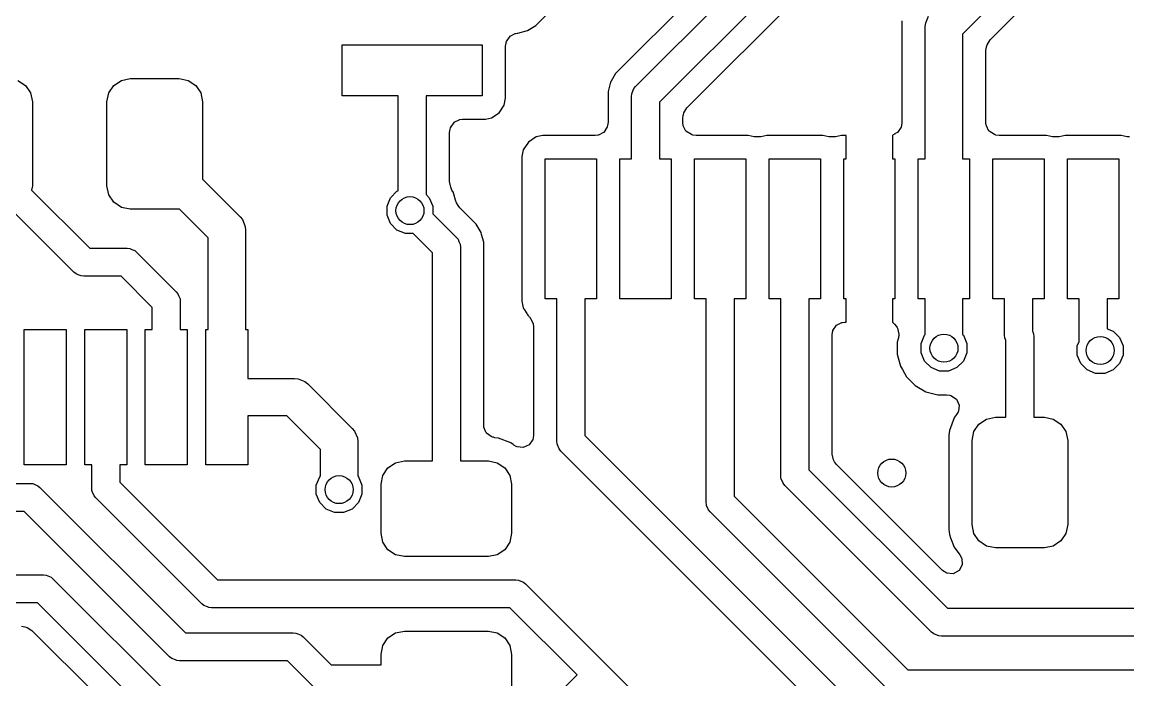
# Model space of a CAD drawing. Header units: inches. Extents: x 0.01 to 5.35, y 0.01 to 3.37.
# Drawn here: x 1.1035 to 1.5702, y 1.2635 to 1.5413 of the extents above; entities that cross this region are included whole.
import ezdxf

# ---------------------------------------------------------------- set-up
doc = ezdxf.new("R2010")
doc.units = ezdxf.units.IN
doc.header["$MEASUREMENT"] = 0
doc.layers.add('BLACK', color=250, linetype='CONTINUOUS')

msp = doc.modelspace()

# ---------------------------------------------------------------- linework, layer by layer
at = {"layer": 'BLACK', "linetype": 'CONTINUOUS'}
for p, q in [((1.66629, 1.70201), (1.50043, 1.53615)), ((1.51202, 1.53378), (1.64061, 1.66238)), ((1.48384, 1.64945), (1.35396, 1.51956)), ((1.32035, 1.53978), (1.42531, 1.64475)), ((1.3624, 1.51406), (1.48935, 1.64101)), ((1.49482, 1.62978), (1.37248, 1.50744)), ((1.38406, 1.50507), (1.49423, 1.61524)), ((1.47482, 1.54174), (1.47482, 1.49893)), ((1.48469, 1.53941), (1.48484, 1.54095)), ((1.48484, 1.54095), (1.48601, 1.54378)), ((1.30945, 1.53538), (1.31161, 1.53646)), ((1.31161, 1.53646), (1.31191, 1.53652)), ((1.31191, 1.53652), (1.31243, 1.53658)), ((1.31243, 1.53659), (1.31274, 1.53663)), ((1.31243, 1.53658), (1.31243, 1.53659)), ((1.31274, 1.53663), (1.31275, 1.53663)), ((1.31275, 1.53663), (1.31676, 1.53771)), ((1.31275, 1.53663), (1.31275, 1.53663)), ((1.31676, 1.53771), (1.32035, 1.53978)), ((1.48469, 1.53154), (1.48469, 1.53941)), ((1.50043, 1.53615), (1.50043, 1.53154)), ((1.23862, 1.51008), (1.23862, 1.53173)), ((1.23862, 1.53173), (1.29768, 1.53173)), ((1.29768, 1.53173), (1.29768, 1.51008)), ((1.30754, 1.53105), (1.30774, 1.53243)), ((1.30754, 1.50911), (1.30754, 1.53105)), ((1.30774, 1.53243), (1.30782, 1.5327)), ((1.30782, 1.5327), (1.30791, 1.53302)), ((1.30791, 1.53302), (1.3094, 1.53533)), ((1.3094, 1.53533), (1.30945, 1.53538)), ((1.48469, 1.4835), (1.48469, 1.53154)), ((1.50043, 1.53154), (1.50043, 1.4835)), ((1.51049, 1.53071), (1.51053, 1.53084)), ((1.51053, 1.53084), (1.51078, 1.53171)), ((1.51078, 1.53171), (1.51202, 1.53378)), ((1.5103, 1.52934), (1.51049, 1.53071)), ((1.5103, 1.49877), (1.5103, 1.52934)), ((1.14537, 1.51667), (1.14913, 1.51742)), ((1.14913, 1.51742), (1.1698, 1.51742)), ((1.1698, 1.51742), (1.17357, 1.51667)), ((1.35396, 1.51956), (1.35209, 1.51633)), ((1.35396, 1.51956), (1.35396, 1.51956)), ((1.35396, 1.51956), (1.35396, 1.51956)), ((1.10172, 1.51667), (1.10491, 1.51453)), ((1.10491, 1.51453), (1.10705, 1.51134)), ((1.14004, 1.51134), (1.14217, 1.51453)), ((1.14217, 1.51453), (1.14537, 1.51667)), ((1.17357, 1.51667), (1.17676, 1.51453)), ((1.17676, 1.51453), (1.1789, 1.51134)), ((1.35188, 1.51597), (1.35081, 1.51196)), ((1.35209, 1.51633), (1.35188, 1.51597)), ((1.35209, 1.51633), (1.35209, 1.51633)), ((1.36078, 1.51103), (1.36139, 1.51251)), ((1.36139, 1.51251), (1.36166, 1.51316)), ((1.36166, 1.51316), (1.3624, 1.51406)), ((1.10705, 1.51134), (1.1078, 1.50757)), ((1.1078, 1.50757), (1.1078, 1.47214)), ((1.13929, 1.50757), (1.14004, 1.51134)), ((1.13929, 1.47214), (1.13929, 1.50757)), ((1.1789, 1.51134), (1.17965, 1.50757)), ((1.17965, 1.50757), (1.17965, 1.47489)), ((1.26224, 1.51008), (1.23862, 1.51008)), ((1.26224, 1.47006), (1.26224, 1.51008)), ((1.29768, 1.51008), (1.27406, 1.51008)), ((1.27406, 1.51008), (1.27406, 1.46842)), ((1.30697, 1.50623), (1.30754, 1.50911)), ((1.35081, 1.51196), (1.35081, 1.51196)), ((1.35081, 1.51196), (1.35081, 1.49895)), ((1.36067, 1.50988), (1.36078, 1.51103)), ((1.36067, 1.4835), (1.36067, 1.50988)), ((1.30153, 1.50079), (1.30479, 1.50297)), ((1.30479, 1.50297), (1.30697, 1.50623)), ((1.37248, 1.50744), (1.37248, 1.4835)), ((1.38259, 1.50217), (1.38283, 1.503)), ((1.38283, 1.503), (1.38406, 1.50507)), ((1.28429, 1.4966), (1.28577, 1.49891)), ((1.28577, 1.49891), (1.28583, 1.49896)), ((1.28583, 1.49896), (1.28799, 1.50004)), ((1.28799, 1.50004), (1.28829, 1.50011)), ((1.28829, 1.50011), (1.28932, 1.50022)), ((1.28932, 1.50022), (1.29881, 1.50022)), ((1.29881, 1.50022), (1.29912, 1.50031)), ((1.29912, 1.50031), (1.30153, 1.50079)), ((1.35081, 1.49895), (1.35061, 1.49757)), ((1.38234, 1.50063), (1.38254, 1.502)), ((1.38234, 1.49877), (1.38234, 1.50063)), ((1.38245, 1.49774), (1.38234, 1.49877)), ((1.38254, 1.502), (1.38259, 1.50217)), ((1.47482, 1.49893), (1.47463, 1.49755)), ((1.51041, 1.49774), (1.5103, 1.49877)), ((1.28392, 1.49463), (1.28412, 1.49601)), ((1.28392, 1.474), (1.28392, 1.49463)), ((1.28412, 1.49601), (1.28414, 1.49609)), ((1.28414, 1.49609), (1.28429, 1.4966)), ((1.34674, 1.49354), (1.34644, 1.49348)), ((1.3489, 1.49462), (1.34674, 1.49354)), ((1.34895, 1.49467), (1.3489, 1.49462)), ((1.35044, 1.49698), (1.34895, 1.49467)), ((1.35061, 1.49757), (1.35044, 1.49698)), ((1.38252, 1.49744), (1.38245, 1.49774)), ((1.3836, 1.49528), (1.38252, 1.49744)), ((1.38365, 1.49522), (1.3836, 1.49528)), ((1.38596, 1.49374), (1.38365, 1.49522)), ((1.38655, 1.49356), (1.38596, 1.49374)), ((1.38793, 1.49337), (1.38655, 1.49356)), ((1.47117, 1.49361), (1.47091, 1.49335)), ((1.47179, 1.49395), (1.47117, 1.49361)), ((1.47291, 1.4946), (1.47175, 1.49402)), ((1.47175, 1.49402), (1.47179, 1.49395)), ((1.47297, 1.49465), (1.47291, 1.4946)), ((1.47445, 1.49696), (1.47297, 1.49465)), ((1.47463, 1.49755), (1.47445, 1.49696)), ((1.51047, 1.49744), (1.51041, 1.49774)), ((1.51155, 1.49528), (1.51047, 1.49744)), ((1.5116, 1.49522), (1.51155, 1.49528)), ((1.51391, 1.49374), (1.5116, 1.49522)), ((1.5145, 1.49356), (1.51391, 1.49374)), ((1.51588, 1.49337), (1.5145, 1.49356)), ((1.31714, 1.49061), (1.31496, 1.48735)), ((1.3204, 1.49279), (1.31714, 1.49061)), ((1.32328, 1.49337), (1.3204, 1.49279)), ((1.3204, 1.49279), (1.3204, 1.49279)), ((1.3204, 1.49279), (1.3204, 1.49279)), ((1.3454, 1.49337), (1.32328, 1.49337)), ((1.34644, 1.49348), (1.3454, 1.49337)), ((1.40987, 1.49337), (1.38793, 1.49337)), ((1.41239, 1.49286), (1.40987, 1.49337)), ((1.40987, 1.49337), (1.40987, 1.49337)), ((1.41335, 1.49277), (1.41239, 1.49286)), ((1.41429, 1.49277), (1.41335, 1.49277)), ((1.41524, 1.49286), (1.41429, 1.49277)), ((1.41777, 1.49337), (1.41524, 1.49286)), ((1.44137, 1.49337), (1.41777, 1.49337)), ((1.41777, 1.49337), (1.41777, 1.49337)), ((1.44394, 1.49285), (1.44137, 1.49337)), ((1.44137, 1.49337), (1.44137, 1.49337)), ((1.44137, 1.49337), (1.44137, 1.49337)), ((1.44489, 1.49276), (1.44394, 1.49285)), ((1.44584, 1.49276), (1.44489, 1.49276)), ((1.44679, 1.49285), (1.44584, 1.49276)), ((1.44927, 1.49335), (1.44679, 1.49285)), ((1.45122, 1.49335), (1.44927, 1.49335)), ((1.45122, 1.4835), (1.45122, 1.49335)), ((1.47091, 1.49335), (1.47091, 1.4835)), ((1.53585, 1.49337), (1.51588, 1.49337)), ((1.53838, 1.49286), (1.53585, 1.49337)), ((1.53585, 1.49337), (1.53585, 1.49337)), ((1.53933, 1.49277), (1.53838, 1.49286)), ((1.54027, 1.49277), (1.53933, 1.49277)), ((1.54123, 1.49286), (1.54027, 1.49277)), ((1.54375, 1.49337), (1.54123, 1.49286)), ((1.56735, 1.49337), (1.54375, 1.49337)), ((1.54375, 1.49337), (1.54375, 1.49337)), ((1.56988, 1.49286), (1.56735, 1.49337)), ((1.56735, 1.49337), (1.56735, 1.49337)), ((1.57083, 1.49277), (1.56988, 1.49286)), ((1.31496, 1.48735), (1.31439, 1.48448)), ((1.31439, 1.48448), (1.31439, 1.48448)), ((1.31439, 1.48448), (1.31439, 1.42348)), ((1.31496, 1.48735), (1.31496, 1.48735)), ((1.31496, 1.48735), (1.31496, 1.48735)), ((1.32425, 1.42445), (1.32425, 1.4835)), ((1.32425, 1.4835), (1.34591, 1.4835)), ((1.34591, 1.4835), (1.34591, 1.42445)), ((1.35575, 1.42445), (1.35575, 1.4835)), ((1.35575, 1.4835), (1.36067, 1.4835)), ((1.37248, 1.4835), (1.3774, 1.4835)), ((1.3774, 1.4835), (1.3774, 1.42445)), ((1.38724, 1.42445), (1.38724, 1.4835)), ((1.38724, 1.4835), (1.4089, 1.4835)), ((1.4089, 1.4835), (1.4089, 1.42445)), ((1.41874, 1.42445), (1.41874, 1.4835)), ((1.41874, 1.4835), (1.44039, 1.4835)), ((1.44039, 1.4835), (1.44039, 1.42445)), ((1.45024, 1.42445), (1.45024, 1.4835)), ((1.45024, 1.4835), (1.45122, 1.4835)), ((1.47091, 1.4835), (1.47189, 1.4835)), ((1.47189, 1.4835), (1.47189, 1.42445)), ((1.48173, 1.42445), (1.48173, 1.4835)), ((1.48173, 1.4835), (1.48469, 1.4835)), ((1.50043, 1.4835), (1.50339, 1.4835)), ((1.50339, 1.4835), (1.50339, 1.42445)), ((1.51323, 1.42445), (1.51323, 1.4835)), ((1.51323, 1.4835), (1.53488, 1.4835)), ((1.53488, 1.4835), (1.53488, 1.42445)), ((1.54472, 1.42445), (1.54472, 1.4835)), ((1.54472, 1.4835), (1.56638, 1.4835)), ((1.56638, 1.4835), (1.56638, 1.42445)), ((1.17965, 1.47489), (1.1955, 1.45904)), ((1.1078, 1.47214), (1.10743, 1.47032)), ((1.10743, 1.47032), (1.13199, 1.44576)), ((1.14004, 1.46838), (1.13929, 1.47214)), ((1.28408, 1.47274), (1.28392, 1.474)), ((1.28441, 1.47154), (1.28408, 1.47274)), ((1.28489, 1.47036), (1.28441, 1.47154)), ((1.28553, 1.46926), (1.28489, 1.47036)), ((1.14217, 1.46518), (1.14004, 1.46838)), ((1.25751, 1.46357), (1.25898, 1.46712)), ((1.25898, 1.46712), (1.2617, 1.46984)), ((1.2617, 1.46984), (1.26224, 1.47006)), ((1.27406, 1.46842), (1.27535, 1.46712)), ((1.27535, 1.46712), (1.27682, 1.46357)), ((1.2857, 1.46862), (1.28553, 1.46926)), ((1.28553, 1.46926), (1.28553, 1.46926)), ((1.28553, 1.46926), (1.28553, 1.46926)), ((1.28636, 1.46614), (1.2857, 1.46862)), ((1.28637, 1.46613), (1.28636, 1.46614)), ((1.28685, 1.46495), (1.28637, 1.46613)), ((1.12537, 1.43568), (1.09862, 1.46243)), ((1.14537, 1.46305), (1.14217, 1.46518)), ((1.14913, 1.4623), (1.14537, 1.46305)), ((1.1698, 1.4623), (1.14913, 1.4623)), ((1.16994, 1.46233), (1.1698, 1.4623)), ((1.18206, 1.45021), (1.16994, 1.46233)), ((1.25751, 1.45973), (1.25751, 1.46357)), ((1.27682, 1.46357), (1.27682, 1.46035)), ((1.28747, 1.46388), (1.28685, 1.46495)), ((1.28825, 1.46287), (1.28747, 1.46388)), ((1.29516, 1.45596), (1.28825, 1.46287)), ((1.1955, 1.45904), (1.19648, 1.45785)), ((1.19648, 1.45785), (1.19765, 1.45501)), ((1.25898, 1.45619), (1.25751, 1.45973)), ((1.2617, 1.45347), (1.25898, 1.45619)), ((1.27682, 1.46035), (1.28672, 1.45045)), ((1.19765, 1.45501), (1.1978, 1.45347)), ((1.1978, 1.45347), (1.1978, 1.41146)), ((1.26525, 1.452), (1.2617, 1.45347)), ((1.26847, 1.452), (1.26525, 1.452)), ((1.27664, 1.44383), (1.26847, 1.452)), ((1.29724, 1.45236), (1.29516, 1.45596)), ((1.29743, 1.45163), (1.29724, 1.45236)), ((1.29831, 1.44835), (1.29743, 1.45163)), ((1.18206, 1.41146), (1.18206, 1.45021)), ((1.28672, 1.45045), (1.28745, 1.44956)), ((1.28745, 1.44956), (1.28785, 1.4486)), ((1.28785, 1.4486), (1.28834, 1.44743)), ((1.28834, 1.44743), (1.28845, 1.44628)), ((1.29831, 1.37101), (1.29831, 1.44835)), ((1.29831, 1.44835), (1.29831, 1.44835)), ((1.13199, 1.44576), (1.14775, 1.44576)), ((1.14775, 1.44576), (1.1489, 1.44565)), ((1.1489, 1.44565), (1.14978, 1.44529)), ((1.14978, 1.44529), (1.15103, 1.44477)), ((1.15103, 1.44477), (1.15192, 1.44403)), ((1.15192, 1.44403), (1.16851, 1.42744)), ((1.27664, 1.35596), (1.27664, 1.44383)), ((1.28845, 1.44628), (1.28845, 1.35596)), ((1.12626, 1.43495), (1.12537, 1.43568)), ((1.1271, 1.4346), (1.12626, 1.43495)), ((1.12839, 1.43407), (1.1271, 1.4346)), ((1.12954, 1.43395), (1.12839, 1.43407)), ((1.1453, 1.43395), (1.12954, 1.43395)), ((1.15843, 1.42082), (1.1453, 1.43395)), ((1.16851, 1.42744), (1.16925, 1.42655)), ((1.16925, 1.42655), (1.16954, 1.42585)), ((1.16954, 1.42585), (1.17013, 1.42442)), ((1.17013, 1.42442), (1.17024, 1.42327)), ((1.32917, 1.42445), (1.32425, 1.42445)), ((1.32917, 1.36432), (1.32917, 1.42445)), ((1.34591, 1.42445), (1.34098, 1.42445)), ((1.34098, 1.42445), (1.34098, 1.36677)), ((1.3774, 1.42445), (1.35575, 1.42445)), ((1.39217, 1.42445), (1.38724, 1.42445)), ((1.39217, 1.33862), (1.39217, 1.42445)), ((1.4089, 1.42445), (1.40398, 1.42445)), ((1.40398, 1.42445), (1.40398, 1.34107)), ((1.42366, 1.42445), (1.41874, 1.42445)), ((1.42366, 1.34983), (1.42366, 1.42445)), ((1.44039, 1.42445), (1.43547, 1.42445)), ((1.43547, 1.42445), (1.43547, 1.35228)), ((1.45122, 1.42445), (1.45024, 1.42445)), ((1.45122, 1.41461), (1.45122, 1.42445)), ((1.47189, 1.42445), (1.47091, 1.42445)), ((1.47091, 1.42445), (1.47091, 1.41461)), ((1.48469, 1.42445), (1.48173, 1.42445)), ((1.48469, 1.40936), (1.48469, 1.42445)), ((1.50339, 1.42445), (1.50043, 1.42445)), ((1.50043, 1.42445), (1.50043, 1.40936)), ((1.51815, 1.42445), (1.51323, 1.42445)), ((1.51815, 1.40911), (1.51815, 1.42445)), ((1.53488, 1.42445), (1.52996, 1.42445)), ((1.52996, 1.42445), (1.52996, 1.41078)), ((1.54965, 1.42445), (1.54472, 1.42445)), ((1.54965, 1.40644), (1.54965, 1.42445)), ((1.56638, 1.42445), (1.56146, 1.42445)), ((1.56146, 1.42445), (1.56146, 1.41182)), ((1.15843, 1.41146), (1.15843, 1.42082)), ((1.17024, 1.42327), (1.17024, 1.41146)), ((1.31439, 1.42348), (1.31439, 1.42348)), ((1.31439, 1.42348), (1.31439, 1.42348)), ((1.31439, 1.42348), (1.31496, 1.4206)), ((1.31496, 1.4206), (1.31496, 1.4206)), ((1.31496, 1.4206), (1.31496, 1.4206)), ((1.31496, 1.4206), (1.3151, 1.42036)), ((1.3151, 1.42036), (1.31523, 1.4202)), ((1.31523, 1.4202), (1.31656, 1.41821)), ((1.31656, 1.41821), (1.31665, 1.41793)), ((1.31665, 1.41793), (1.31697, 1.41754)), ((1.31697, 1.41754), (1.31729, 1.41712)), ((1.31729, 1.41712), (1.31748, 1.41683)), ((1.31748, 1.41683), (1.31775, 1.41661)), ((1.31775, 1.41661), (1.31794, 1.41638)), ((1.31794, 1.41638), (1.31812, 1.41617)), ((1.31812, 1.41617), (1.31915, 1.41403)), ((1.44725, 1.41335), (1.44941, 1.41443)), ((1.44941, 1.41443), (1.4497, 1.41449)), ((1.4497, 1.41449), (1.45074, 1.41461)), ((1.45074, 1.41461), (1.45122, 1.41461)), ((1.47091, 1.41461), (1.47173, 1.41378)), ((1.1043, 1.35437), (1.1043, 1.41146)), ((1.1043, 1.41146), (1.12202, 1.41146)), ((1.12202, 1.41146), (1.12202, 1.35437)), ((1.12989, 1.35437), (1.12989, 1.41146)), ((1.12989, 1.41146), (1.14761, 1.41146)), ((1.14761, 1.41146), (1.14761, 1.35437)), ((1.15548, 1.35437), (1.15548, 1.41146)), ((1.15548, 1.41146), (1.15843, 1.41146)), ((1.17024, 1.41146), (1.1732, 1.41146)), ((1.1732, 1.41146), (1.1732, 1.35437)), ((1.18107, 1.35437), (1.18107, 1.41146)), ((1.18107, 1.41146), (1.18206, 1.41146)), ((1.1978, 1.41146), (1.19879, 1.41146)), ((1.19879, 1.41146), (1.19879, 1.39079)), ((1.31915, 1.41403), (1.31921, 1.41378)), ((1.31921, 1.41378), (1.31921, 1.41377)), ((1.31921, 1.41377), (1.31931, 1.41278)), ((1.31931, 1.41278), (1.31931, 1.36693)), ((1.44533, 1.40902), (1.44553, 1.4104)), ((1.44553, 1.4104), (1.44564, 1.41077)), ((1.44564, 1.41077), (1.44571, 1.41099)), ((1.44571, 1.41099), (1.44719, 1.4133)), ((1.44719, 1.4133), (1.44725, 1.41335)), ((1.47173, 1.41378), (1.47257, 1.41267)), ((1.47257, 1.41267), (1.47275, 1.41233)), ((1.47275, 1.41233), (1.47292, 1.41201)), ((1.47292, 1.41201), (1.47352, 1.40956)), ((1.47352, 1.40956), (1.47351, 1.40915)), ((1.52996, 1.41078), (1.53009, 1.41047)), ((1.53009, 1.41047), (1.53041, 1.4097)), ((1.53041, 1.4097), (1.53052, 1.40854)), ((1.56146, 1.41182), (1.56397, 1.41078)), ((1.56397, 1.41078), (1.56669, 1.40807)), ((1.44533, 1.3588), (1.44533, 1.40902)), ((1.47322, 1.40756), (1.47285, 1.40618)), ((1.47285, 1.40618), (1.47285, 1.40618)), ((1.47285, 1.40618), (1.47285, 1.40099)), ((1.47334, 1.408), (1.47322, 1.40756)), ((1.47351, 1.40915), (1.47334, 1.408)), ((1.48291, 1.4055), (1.48438, 1.40905)), ((1.48291, 1.40166), (1.48291, 1.4055)), ((1.48438, 1.40905), (1.48469, 1.40936)), ((1.50043, 1.40936), (1.50074, 1.40905)), ((1.50074, 1.40905), (1.50221, 1.4055)), ((1.50221, 1.4055), (1.50221, 1.40166)), ((1.51826, 1.40796), (1.51815, 1.40911)), ((1.51858, 1.40719), (1.51826, 1.40796)), ((1.51871, 1.40687), (1.51858, 1.40719)), ((1.51871, 1.37442), (1.51871, 1.40687)), ((1.53052, 1.40854), (1.53052, 1.37442)), ((1.54885, 1.40452), (1.54965, 1.40644)), ((1.56669, 1.40807), (1.56816, 1.40452)), ((1.47285, 1.40099), (1.47324, 1.39956)), ((1.48438, 1.39811), (1.48291, 1.40166)), ((1.50221, 1.40166), (1.50074, 1.39811)), ((1.54885, 1.40068), (1.54885, 1.40452)), ((1.55032, 1.39713), (1.54885, 1.40068)), ((1.56816, 1.40068), (1.56669, 1.39713)), ((1.56816, 1.40452), (1.56816, 1.40068)), ((1.47324, 1.39956), (1.4742, 1.39598)), ((1.4742, 1.39598), (1.47501, 1.39457)), ((1.48709, 1.3954), (1.48438, 1.39811)), ((1.50074, 1.39811), (1.49803, 1.3954)), ((1.55304, 1.39441), (1.55032, 1.39713)), ((1.56669, 1.39713), (1.56397, 1.39441)), ((1.47501, 1.39457), (1.47679, 1.39148)), ((1.47679, 1.39148), (1.47679, 1.39148)), ((1.47679, 1.39148), (1.47679, 1.39148)), ((1.47679, 1.39148), (1.48046, 1.38781)), ((1.49064, 1.39393), (1.48709, 1.3954)), ((1.49448, 1.39393), (1.49064, 1.39393)), ((1.49803, 1.3954), (1.49448, 1.39393)), ((1.55658, 1.39295), (1.55304, 1.39441)), ((1.56042, 1.39295), (1.55658, 1.39295)), ((1.56397, 1.39441), (1.56042, 1.39295)), ((1.19879, 1.39079), (1.21849, 1.39079)), ((1.21849, 1.39079), (1.22002, 1.39064)), ((1.22002, 1.39064), (1.22286, 1.38946)), ((1.22286, 1.38946), (1.22406, 1.38848)), ((1.22406, 1.38848), (1.24284, 1.3697)), ((1.48046, 1.38781), (1.48495, 1.38522)), ((1.48495, 1.38522), (1.48996, 1.38388)), ((1.48996, 1.38388), (1.48996, 1.38388)), ((1.48996, 1.38388), (1.49366, 1.38388)), ((1.49366, 1.38388), (1.49504, 1.38368)), ((1.49504, 1.38368), (1.49552, 1.38354)), ((1.49552, 1.38354), (1.49783, 1.38205)), ((1.49783, 1.38205), (1.49898, 1.37955)), ((1.49865, 1.37699), (1.49851, 1.37664)), ((1.49898, 1.37955), (1.49865, 1.37699)), ((1.21523, 1.37504), (1.19879, 1.37504)), ((1.19879, 1.37504), (1.19879, 1.35437)), ((1.22939, 1.36087), (1.21523, 1.37504)), ((1.49681, 1.37412), (1.49483, 1.36881)), ((1.49691, 1.37426), (1.49681, 1.37412)), ((1.49702, 1.37439), (1.49691, 1.37426)), ((1.49791, 1.37558), (1.49702, 1.37439)), ((1.49851, 1.37664), (1.49791, 1.37558)), ((1.50732, 1.37153), (1.51052, 1.37367)), ((1.51052, 1.37367), (1.51428, 1.37442)), ((1.51428, 1.37442), (1.51871, 1.37442)), ((1.53052, 1.37442), (1.53495, 1.37442)), ((1.53495, 1.37442), (1.53872, 1.37367)), ((1.53872, 1.37367), (1.54191, 1.37153)), ((1.24284, 1.3697), (1.24381, 1.36851)), ((1.24381, 1.36851), (1.24499, 1.36567)), ((1.29837, 1.37024), (1.29831, 1.37101)), ((1.29838, 1.37017), (1.29837, 1.37024)), ((1.29919, 1.36817), (1.29838, 1.37017)), ((1.29931, 1.368), (1.29919, 1.36817)), ((1.29943, 1.3679), (1.29931, 1.368)), ((1.29949, 1.36775), (1.29943, 1.3679)), ((1.3005, 1.36704), (1.29949, 1.36775)), ((1.49483, 1.36881), (1.49462, 1.36682)), ((1.49483, 1.36881), (1.49483, 1.36881)), ((1.50444, 1.36457), (1.50519, 1.36834)), ((1.50519, 1.36834), (1.50732, 1.37153)), ((1.54191, 1.37153), (1.54405, 1.36834)), ((1.54405, 1.36834), (1.5448, 1.36457)), ((1.24499, 1.36567), (1.24514, 1.36413)), ((1.24514, 1.36413), (1.24514, 1.34964)), ((1.30145, 1.36627), (1.3005, 1.36704)), ((1.30202, 1.36603), (1.30145, 1.36627)), ((1.30237, 1.36595), (1.30202, 1.36603)), ((1.303, 1.36573), (1.30237, 1.36595)), ((1.30449, 1.36557), (1.303, 1.36573)), ((1.3098, 1.36359), (1.30449, 1.36557)), ((1.31068, 1.36294), (1.3098, 1.36359)), ((1.3098, 1.36359), (1.3098, 1.36359)), ((1.3098, 1.36359), (1.3098, 1.36359)), ((1.31068, 1.36293), (1.31068, 1.36294)), ((1.31068, 1.36294), (1.31068, 1.36294)), ((1.31101, 1.36268), (1.31068, 1.36293)), ((1.31897, 1.36507), (1.31749, 1.36276)), ((1.31911, 1.36555), (1.31897, 1.36507)), ((1.31931, 1.36693), (1.31911, 1.36555)), ((1.32929, 1.36317), (1.32917, 1.36432)), ((1.32947, 1.36273), (1.32929, 1.36317)), ((1.34098, 1.36677), (1.53547, 1.17228)), ((1.49462, 1.36682), (1.49458, 1.36646)), ((1.49458, 1.36646), (1.49458, 1.32726)), ((1.49462, 1.36682), (1.49462, 1.36682)), ((1.50444, 1.32914), (1.50444, 1.36457)), ((1.5448, 1.36457), (1.5448, 1.32914)), ((1.22939, 1.34964), (1.22939, 1.36087)), ((1.31207, 1.36208), (1.31101, 1.36268)), ((1.31242, 1.36194), (1.31207, 1.36208)), ((1.31498, 1.36161), (1.31242, 1.36194)), ((1.31749, 1.36276), (1.31498, 1.36161)), ((1.33017, 1.36104), (1.32947, 1.36273)), ((1.3309, 1.36015), (1.33017, 1.36104)), ((1.52885, 1.1622), (1.3309, 1.36015)), ((1.44593, 1.35646), (1.44533, 1.3588)), ((1.12202, 1.35437), (1.1043, 1.35437)), ((1.13284, 1.35437), (1.12989, 1.35437)), ((1.13284, 1.34457), (1.13284, 1.35437)), ((1.14761, 1.35437), (1.14465, 1.35437)), ((1.14465, 1.35437), (1.14465, 1.34702)), ((1.1732, 1.35437), (1.15548, 1.35437)), ((1.19879, 1.35437), (1.18107, 1.35437)), ((1.25787, 1.35308), (1.26106, 1.35521)), ((1.26106, 1.35521), (1.26483, 1.35596)), ((1.26483, 1.35596), (1.27664, 1.35596)), ((1.28845, 1.35596), (1.30026, 1.35596)), ((1.30026, 1.35596), (1.30403, 1.35521)), ((1.30403, 1.35521), (1.30722, 1.35308)), ((1.44643, 1.35555), (1.44593, 1.35646)), ((1.44726, 1.35444), (1.44643, 1.35555)), ((1.49201, 1.30969), (1.44726, 1.35444)), ((1.22761, 1.34578), (1.22908, 1.34933)), ((1.22908, 1.34933), (1.22939, 1.34964)), ((1.24514, 1.34964), (1.24545, 1.34933)), ((1.24545, 1.34933), (1.24692, 1.34578)), ((1.25498, 1.34612), (1.25573, 1.34988)), ((1.25573, 1.34988), (1.25787, 1.35308)), ((1.30722, 1.35308), (1.30935, 1.34988)), ((1.30935, 1.34988), (1.3101, 1.34612)), ((1.42377, 1.34868), (1.42366, 1.34983)), ((1.43547, 1.35228), (1.49399, 1.29376)), ((1.07318, 1.3465), (1.10681, 1.3465)), ((1.10681, 1.3465), (1.10796, 1.34638)), ((1.10796, 1.34638), (1.1086, 1.34612)), ((1.1086, 1.34612), (1.11009, 1.3455)), ((1.11009, 1.3455), (1.11099, 1.34477)), ((1.11099, 1.34477), (1.17237, 1.28339)), ((1.13296, 1.34342), (1.13284, 1.34457)), ((1.14465, 1.34702), (1.18591, 1.30576)), ((1.22761, 1.34194), (1.22761, 1.34578)), ((1.24692, 1.34578), (1.24692, 1.34194)), ((1.25498, 1.32545), (1.25498, 1.34612)), ((1.3101, 1.34612), (1.3101, 1.32545)), ((1.42389, 1.34842), (1.42377, 1.34868)), ((1.42466, 1.34655), (1.42389, 1.34842)), ((1.42539, 1.34566), (1.42466, 1.34655)), ((1.48737, 1.28368), (1.42539, 1.34566)), ((1.1332, 1.34282), (1.13296, 1.34342)), ((1.13384, 1.34129), (1.1332, 1.34282)), ((1.13457, 1.3404), (1.13384, 1.34129)), ((1.17929, 1.29568), (1.13457, 1.3404)), ((1.22908, 1.33839), (1.22761, 1.34194)), ((1.24692, 1.34194), (1.24545, 1.33839)), ((1.40398, 1.34107), (1.47728, 1.26776)), ((1.2318, 1.33567), (1.22908, 1.33839)), ((1.23535, 1.3342), (1.2318, 1.33567)), ((1.24274, 1.33567), (1.23919, 1.3342)), ((1.24545, 1.33839), (1.24274, 1.33567)), ((1.39228, 1.33747), (1.39217, 1.33862)), ((1.3924, 1.33717), (1.39228, 1.33747)), ((1.39316, 1.33534), (1.3924, 1.33717)), ((1.3939, 1.33445), (1.39316, 1.33534)), ((1.10436, 1.33469), (1.07074, 1.33469)), ((1.16575, 1.2733), (1.10436, 1.33469)), ((1.23919, 1.3342), (1.23535, 1.3342)), ((1.47066, 1.25768), (1.3939, 1.33445)), ((1.49458, 1.32726), (1.49459, 1.32718)), ((1.49459, 1.32718), (1.49459, 1.32712)), ((1.49459, 1.32712), (1.49483, 1.32491)), ((1.50519, 1.32538), (1.50444, 1.32914)), ((1.5448, 1.32914), (1.54405, 1.32538)), ((1.25573, 1.32168), (1.25498, 1.32545)), ((1.25787, 1.31849), (1.25573, 1.32168)), ((1.30935, 1.32168), (1.30722, 1.31849)), ((1.3101, 1.32545), (1.30935, 1.32168)), ((1.49483, 1.32491), (1.49533, 1.32356)), ((1.49533, 1.32356), (1.49681, 1.3196)), ((1.50732, 1.32218), (1.50519, 1.32538)), ((1.51052, 1.32005), (1.50732, 1.32218)), ((1.54191, 1.32218), (1.53872, 1.32005)), ((1.54405, 1.32538), (1.54191, 1.32218)), ((1.26106, 1.31636), (1.25787, 1.31849)), ((1.26483, 1.31561), (1.26106, 1.31636)), ((1.30403, 1.31636), (1.30026, 1.31561)), ((1.30722, 1.31849), (1.30403, 1.31636)), ((1.49681, 1.3196), (1.49681, 1.3196)), ((1.49681, 1.3196), (1.49929, 1.31629)), ((1.49929, 1.31629), (1.49996, 1.31507)), ((1.51428, 1.3193), (1.51052, 1.32005)), ((1.53495, 1.3193), (1.51428, 1.3193)), ((1.53872, 1.32005), (1.53495, 1.3193)), ((1.30026, 1.31561), (1.26483, 1.31561)), ((1.50024, 1.3121), (1.49892, 1.30969)), ((1.49996, 1.31507), (1.50004, 1.31484)), ((1.50004, 1.31484), (1.50024, 1.3121)), ((1.0651, 1.30784), (1.11244, 1.30784)), ((1.11244, 1.30784), (1.1136, 1.30773)), ((1.1136, 1.30773), (1.11429, 1.30744)), ((1.11429, 1.30744), (1.11573, 1.30684)), ((1.11573, 1.30684), (1.11662, 1.30611)), ((1.49376, 1.30856), (1.49201, 1.30969)), ((1.4965, 1.30837), (1.49376, 1.30856)), ((1.49892, 1.30969), (1.4965, 1.30837)), ((1.11662, 1.30611), (1.16851, 1.25422)), ((1.18591, 1.30576), (1.31181, 1.30576)), ((1.31181, 1.30576), (1.31296, 1.30565)), ((1.31296, 1.30565), (1.31331, 1.30551)), ((1.31331, 1.30551), (1.31509, 1.30477)), ((1.31509, 1.30477), (1.31599, 1.30403)), ((1.31599, 1.30403), (1.35021, 1.26981)), ((1.11, 1.29603), (1.0651, 1.29603)), ((1.15843, 1.24759), (1.11, 1.29603)), ((1.18018, 1.29495), (1.17929, 1.29568)), ((1.18167, 1.29433), (1.18018, 1.29495)), ((1.18231, 1.29407), (1.18167, 1.29433)), ((1.18346, 1.29395), (1.18231, 1.29407)), ((1.30937, 1.29395), (1.18346, 1.29395)), ((1.33768, 1.26564), (1.30937, 1.29395)), ((1.49399, 1.29376), (1.9177, 1.29376)), ((1.10319, 1.28617), (1.10456, 1.28597)), ((1.10456, 1.28597), (1.10556, 1.28568)), ((1.10556, 1.28568), (1.10764, 1.28444)), ((1.10764, 1.28444), (1.13516, 1.25692)), ((1.26106, 1.28336), (1.26483, 1.28411)), ((1.26483, 1.28411), (1.30026, 1.28411)), ((1.30026, 1.28411), (1.30403, 1.28336)), ((1.48826, 1.28295), (1.48737, 1.28368)), ((1.17237, 1.28339), (1.21792, 1.28339)), ((1.21792, 1.28339), (1.21907, 1.28327)), ((1.21907, 1.28327), (1.21986, 1.28295)), ((1.21986, 1.28295), (1.2212, 1.28239)), ((1.2212, 1.28239), (1.2221, 1.28166)), ((1.2221, 1.28166), (1.23391, 1.26984)), ((1.25573, 1.27803), (1.25787, 1.28123)), ((1.25787, 1.28123), (1.26106, 1.28336)), ((1.30403, 1.28336), (1.30722, 1.28123)), ((1.30722, 1.28123), (1.30935, 1.27803)), ((1.48933, 1.28251), (1.48826, 1.28295)), ((1.49039, 1.28207), (1.48933, 1.28251)), ((1.49154, 1.28195), (1.49039, 1.28207)), ((1.92014, 1.28195), (1.49154, 1.28195)), ((1.25498, 1.27427), (1.25573, 1.27803)), ((1.25498, 1.26984), (1.25498, 1.27427)), ((1.30935, 1.27803), (1.3101, 1.27427)), ((1.3101, 1.27427), (1.3101, 1.2536)), ((1.16664, 1.27257), (1.16575, 1.2733)), ((1.16815, 1.27195), (1.16664, 1.27257)), ((1.16877, 1.27169), (1.16815, 1.27195)), ((1.16992, 1.27157), (1.16877, 1.27169)), ((1.21548, 1.27157), (1.16992, 1.27157)), ((1.22729, 1.25976), (1.21548, 1.27157)), ((1.23391, 1.26984), (1.25498, 1.26984)), ((1.35021, 1.26981), (1.41626, 1.20376)), ((1.30137, 1.22932), (1.33768, 1.26564)), ((1.47728, 1.26776), (1.95469, 1.26776))]:
    msp.add_line(p, q, dxfattribs=at)
at = {"layer": 'BLACK'}
for centre in [(1.26717, 1.46165), (1.49256, 1.40358), (1.5585, 1.4026), (1.47054, 1.35086), (1.23727, 1.34386)]:
    msp.add_circle(centre, 0.00591, dxfattribs=at)
at = {"layer": 'WHITE'}
for centre in [(1.26717, 1.46165), (1.49256, 1.40358), (1.5585, 1.4026), (1.47054, 1.35086), (1.23727, 1.34386)]:
    msp.add_circle(centre, 0.00591, dxfattribs=at)

doc.saveas('drawing.dxf')
